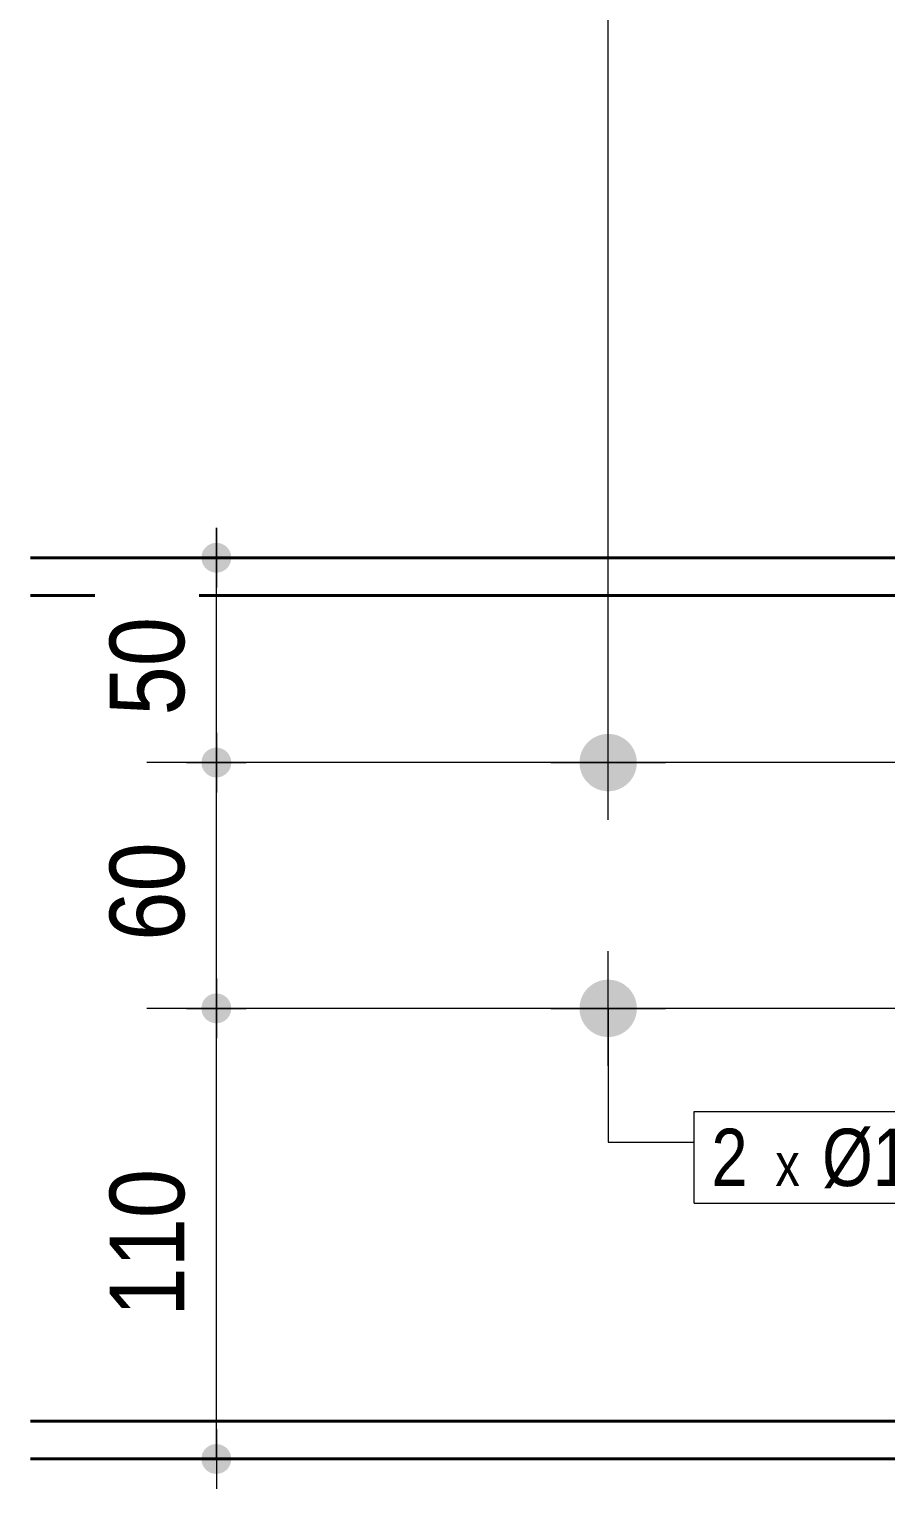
# Model space of a CAD drawing. Header units: millimetres. Extents: x 2 to 287, y 5 to 195.
# Drawn here: x 63 to 92.9, y 93.2 to 144.1 of the extents above; entities that cross this region are included whole.
import ezdxf

# ---------------------------------------------------------------- set-up
doc = ezdxf.new("R2010")
doc.units = ezdxf.units.MM
for name, color, linetype, lineweight in [('Boulon', 7, 'Continuous', 0), ('Cotation', 7, 'Continuous', 0), ('Désignation boulon', 3, 'Continuous', 0), ('Piece', 2, 'Continuous', 0)]:
    doc.layers.add(name, color=color, linetype=linetype, lineweight=lineweight)
doc.styles.add('ARIAL', font='ARIAL.TTF')
doc.styles.add('COMIC_SANS_MS', font='COMIC.TTF')

# ---------------------------------------------------------------- blocks, each defined once
blk = doc.blocks.new('*A5')
at = {"layer": 'Boulon'}
for points in [[(84.228, 118.5), (84.228, 118.475), (84.226, 118.451), (84.224, 118.426), (84.221, 118.402), (84.218, 118.378), (84.214, 118.353), (84.21, 118.329), (84.204, 118.305), (84.199, 118.281), (84.192, 118.258), (84.186, 118.234), (84.178, 118.211), (84.17, 118.188), (84.162, 118.165), (84.153, 118.142), (84.143, 118.119), (84.133, 118.097), (84.122, 118.075), (84.111, 118.053), (84.099, 118.032), (84.086, 118.01), (84.074, 117.989), (84.06, 117.969), (84.046, 117.949), (84.032, 117.929), (84.017, 117.909), (84.002, 117.89), (83.986, 117.871), (83.97, 117.853), (83.953, 117.835), (83.936, 117.817), (83.918, 117.8), (83.9, 117.783), (83.882, 117.767), (83.863, 117.751), (83.844, 117.736), (83.824, 117.721), (83.805, 117.707), (83.784, 117.693), (83.764, 117.68), (83.743, 117.667), (83.722, 117.654), (83.7, 117.642), (83.678, 117.631), (83.656, 117.62), (83.634, 117.61), (83.611, 117.601), (83.589, 117.591), (83.566, 117.583), (83.542, 117.575), (83.519, 117.567), (83.495, 117.561), (83.472, 117.554), (83.448, 117.549), (83.424, 117.544), (83.4, 117.539), (83.375, 117.535), (83.351, 117.532), (83.327, 117.529), (83.302, 117.527), (83.278, 117.526), (83.253, 117.525), (83.229, 117.524), (83.204, 117.525), (83.18, 117.526), (83.155, 117.527), (83.131, 117.529), (83.106, 117.532), (83.082, 117.535), (83.058, 117.539), (83.034, 117.544), (83.01, 117.549), (82.986, 117.554), (82.962, 117.561), (82.938, 117.567), (82.915, 117.575), (82.892, 117.583), (82.869, 117.591), (82.846, 117.601), (82.823, 117.61), (82.801, 117.62), (82.779, 117.631), (82.757, 117.642), (82.736, 117.654), (82.715, 117.667), (82.694, 117.68), (82.673, 117.693), (82.653, 117.707), (82.633, 117.721), (82.613, 117.736), (82.594, 117.751), (82.576, 117.767), (82.557, 117.783), (82.539, 117.8), (82.522, 117.817), (82.504, 117.835), (82.488, 117.853), (82.472, 117.871), (82.456, 117.89), (82.44, 117.909), (82.426, 117.929), (82.411, 117.949), (82.397, 117.969), (82.384, 117.989), (82.371, 118.01), (82.359, 118.032), (82.347, 118.053), (82.335, 118.075), (82.325, 118.097), (82.315, 118.119), (82.305, 118.142), (82.296, 118.165), (82.287, 118.188), (82.279, 118.211), (82.272, 118.234), (82.265, 118.258), (82.259, 118.281), (82.253, 118.305), (82.248, 118.329), (82.243, 118.353), (82.24, 118.378), (82.236, 118.402), (82.234, 118.426), (82.231, 118.451), (82.23, 118.475), (82.229, 118.5), (82.229, 118.524), (82.229, 118.549), (82.23, 118.573), (82.231, 118.598), (82.234, 118.622), (82.236, 118.647), (82.24, 118.671), (82.243, 118.695), (82.248, 118.719), (82.253, 118.744), (82.259, 118.767), (82.265, 118.791), (82.272, 118.815), (82.279, 118.838), (82.287, 118.861), (82.296, 118.884), (82.305, 118.907), (82.315, 118.93), (82.325, 118.952), (82.335, 118.974), (82.347, 118.996), (82.359, 119.017), (82.371, 119.039), (82.384, 119.059), (82.397, 119.08), (82.411, 119.1), (82.426, 119.12), (82.44, 119.14), (82.456, 119.159), (82.472, 119.178), (82.488, 119.196), (82.504, 119.214), (82.522, 119.232), (82.539, 119.249), (82.557, 119.265), (82.576, 119.282), (82.594, 119.297), (82.613, 119.313), (82.633, 119.328), (82.653, 119.342), (82.673, 119.356), (82.694, 119.369), (82.715, 119.382), (82.736, 119.394), (82.757, 119.406), (82.779, 119.418), (82.801, 119.428), (82.823, 119.439), (82.846, 119.448), (82.869, 119.457), (82.892, 119.466), (82.915, 119.474), (82.938, 119.481), (82.962, 119.488), (82.986, 119.494), (83.01, 119.5), (83.034, 119.505), (83.058, 119.51), (83.082, 119.514), (83.106, 119.517), (83.131, 119.52), (83.155, 119.522), (83.18, 119.523), (83.204, 119.524), (83.229, 119.524), (83.253, 119.524), (83.278, 119.523), (83.302, 119.522), (83.327, 119.52), (83.351, 119.517), (83.375, 119.514), (83.4, 119.51), (83.424, 119.505), (83.448, 119.5), (83.472, 119.494), (83.495, 119.488), (83.519, 119.481), (83.542, 119.474), (83.566, 119.466), (83.589, 119.457), (83.611, 119.448), (83.634, 119.439), (83.656, 119.428), (83.678, 119.418), (83.7, 119.406), (83.722, 119.394), (83.743, 119.382), (83.764, 119.369), (83.784, 119.356), (83.805, 119.342), (83.824, 119.328), (83.844, 119.313), (83.863, 119.297), (83.882, 119.282), (83.9, 119.265), (83.918, 119.249), (83.936, 119.232), (83.953, 119.214), (83.97, 119.196), (83.986, 119.178), (84.002, 119.159), (84.017, 119.14), (84.032, 119.12), (84.046, 119.1), (84.06, 119.08), (84.074, 119.059), (84.086, 119.039), (84.099, 119.017), (84.111, 118.996), (84.122, 118.974), (84.133, 118.952), (84.143, 118.93), (84.153, 118.907), (84.162, 118.884), (84.17, 118.861), (84.178, 118.838), (84.186, 118.815), (84.192, 118.791), (84.199, 118.767), (84.204, 118.744), (84.21, 118.719), (84.214, 118.695), (84.218, 118.671), (84.221, 118.647), (84.224, 118.622), (84.226, 118.598), (84.228, 118.573), (84.228, 118.549), (84.229, 118.524)], [(84.228, 109.928), (84.228, 109.904), (84.226, 109.879), (84.224, 109.855), (84.221, 109.831), (84.218, 109.806), (84.214, 109.782), (84.21, 109.758), (84.204, 109.734), (84.199, 109.71), (84.192, 109.686), (84.186, 109.663), (84.178, 109.639), (84.17, 109.616), (84.162, 109.593), (84.153, 109.57), (84.143, 109.548), (84.133, 109.525), (84.122, 109.503), (84.111, 109.482), (84.099, 109.46), (84.086, 109.439), (84.074, 109.418), (84.06, 109.397), (84.046, 109.377), (84.032, 109.357), (84.017, 109.338), (84.002, 109.319), (83.986, 109.3), (83.97, 109.281), (83.953, 109.263), (83.936, 109.246), (83.918, 109.229), (83.9, 109.212), (83.882, 109.196), (83.863, 109.18), (83.844, 109.165), (83.824, 109.15), (83.805, 109.135), (83.784, 109.122), (83.764, 109.108), (83.743, 109.095), (83.722, 109.083), (83.7, 109.071), (83.678, 109.06), (83.656, 109.049), (83.634, 109.039), (83.611, 109.029), (83.589, 109.02), (83.566, 109.011), (83.542, 109.003), (83.519, 108.996), (83.495, 108.989), (83.472, 108.983), (83.448, 108.977), (83.424, 108.972), (83.4, 108.968), (83.375, 108.964), (83.351, 108.96), (83.327, 108.958), (83.302, 108.956), (83.278, 108.954), (83.253, 108.953), (83.229, 108.953), (83.204, 108.953), (83.18, 108.954), (83.155, 108.956), (83.131, 108.958), (83.106, 108.96), (83.082, 108.964), (83.058, 108.968), (83.034, 108.972), (83.01, 108.977), (82.986, 108.983), (82.962, 108.989), (82.938, 108.996), (82.915, 109.003), (82.892, 109.011), (82.869, 109.02), (82.846, 109.029), (82.823, 109.039), (82.801, 109.049), (82.779, 109.06), (82.757, 109.071), (82.736, 109.083), (82.715, 109.095), (82.694, 109.108), (82.673, 109.122), (82.653, 109.135), (82.633, 109.15), (82.613, 109.165), (82.594, 109.18), (82.576, 109.196), (82.557, 109.212), (82.539, 109.229), (82.522, 109.246), (82.504, 109.263), (82.488, 109.281), (82.472, 109.3), (82.456, 109.319), (82.44, 109.338), (82.426, 109.357), (82.411, 109.377), (82.397, 109.397), (82.384, 109.418), (82.371, 109.439), (82.359, 109.46), (82.347, 109.482), (82.335, 109.503), (82.325, 109.525), (82.315, 109.548), (82.305, 109.57), (82.296, 109.593), (82.287, 109.616), (82.279, 109.639), (82.272, 109.663), (82.265, 109.686), (82.259, 109.71), (82.253, 109.734), (82.248, 109.758), (82.243, 109.782), (82.24, 109.806), (82.236, 109.831), (82.234, 109.855), (82.231, 109.879), (82.23, 109.904), (82.229, 109.928), (82.229, 109.953), (82.229, 109.978), (82.23, 110.002), (82.231, 110.027), (82.234, 110.051), (82.236, 110.075), (82.24, 110.1), (82.243, 110.124), (82.248, 110.148), (82.253, 110.172), (82.259, 110.196), (82.265, 110.22), (82.272, 110.243), (82.279, 110.267), (82.287, 110.29), (82.296, 110.313), (82.305, 110.336), (82.315, 110.358), (82.325, 110.381), (82.335, 110.403), (82.347, 110.424), (82.359, 110.446), (82.371, 110.467), (82.384, 110.488), (82.397, 110.509), (82.411, 110.529), (82.426, 110.549), (82.44, 110.568), (82.456, 110.587), (82.472, 110.606), (82.488, 110.625), (82.504, 110.643), (82.522, 110.66), (82.539, 110.677), (82.557, 110.694), (82.576, 110.71), (82.594, 110.726), (82.613, 110.741), (82.633, 110.756), (82.653, 110.771), (82.673, 110.784), (82.694, 110.798), (82.715, 110.811), (82.736, 110.823), (82.757, 110.835), (82.779, 110.846), (82.801, 110.857), (82.823, 110.867), (82.846, 110.877), (82.869, 110.886), (82.892, 110.895), (82.915, 110.903), (82.938, 110.91), (82.962, 110.917), (82.986, 110.923), (83.01, 110.929), (83.034, 110.934), (83.058, 110.938), (83.082, 110.942), (83.106, 110.945), (83.131, 110.948), (83.155, 110.95), (83.18, 110.952), (83.204, 110.953), (83.229, 110.953), (83.253, 110.953), (83.278, 110.952), (83.302, 110.95), (83.327, 110.948), (83.351, 110.945), (83.375, 110.942), (83.4, 110.938), (83.424, 110.934), (83.448, 110.929), (83.472, 110.923), (83.495, 110.917), (83.519, 110.91), (83.542, 110.903), (83.566, 110.895), (83.589, 110.886), (83.611, 110.877), (83.634, 110.867), (83.656, 110.857), (83.678, 110.846), (83.7, 110.835), (83.722, 110.823), (83.743, 110.811), (83.764, 110.798), (83.784, 110.784), (83.805, 110.771), (83.824, 110.756), (83.844, 110.741), (83.863, 110.726), (83.882, 110.71), (83.9, 110.694), (83.918, 110.677), (83.936, 110.66), (83.953, 110.643), (83.97, 110.625), (83.986, 110.606), (84.002, 110.587), (84.017, 110.568), (84.032, 110.549), (84.046, 110.529), (84.06, 110.509), (84.074, 110.488), (84.086, 110.467), (84.099, 110.446), (84.111, 110.424), (84.122, 110.403), (84.133, 110.381), (84.143, 110.358), (84.153, 110.336), (84.162, 110.313), (84.17, 110.29), (84.178, 110.267), (84.186, 110.243), (84.192, 110.22), (84.199, 110.196), (84.204, 110.172), (84.21, 110.148), (84.214, 110.124), (84.218, 110.1), (84.221, 110.075), (84.224, 110.051), (84.226, 110.027), (84.228, 110.002), (84.228, 109.978), (84.229, 109.953)]]:
    blk.add_hatch(color=256, dxfattribs=at).paths.add_polyline_path(points, flags=17)
at = {"layer": 'Boulon', "linetype": 'Continuous', "lineweight": 0}
for p, q in [((83.229, 116.524), (83.229, 120.524)), ((81.229, 118.524), (85.229, 118.524)), ((83.229, 107.953), (83.229, 111.953)), ((81.229, 109.953), (85.229, 109.953))]:
    blk.add_line(p, q, dxfattribs=at)
blk = doc.blocks.new('*A9')
at = {"layer": 'Piece', "color": 2, "linetype": 'Continuous', "lineweight": 40}
for p, q in [((115.652959, 125.667261), (63.0902, 125.667261)), ((65.325997, 124.352975), (63.0902, 124.352975)), ((115.652959, 124.352975), (68.965997, 124.352975)), ((115.652959, 95.552975), (63.0902, 95.552975)), ((63.0902, 94.23869), (115.652959, 94.23869))]:
    blk.add_line(p, q, dxfattribs=at)
blk = doc.blocks.new('*A26')
at = {"layer": 'Cotation'}
for points in [[(69.54, 109.434), (69.515, 109.435), (69.49, 109.439), (69.465, 109.443), (69.44, 109.449), (69.415, 109.455), (69.391, 109.463), (69.367, 109.473), (69.344, 109.483), (69.321, 109.494), (69.299, 109.507), (69.277, 109.521), (69.256, 109.535), (69.236, 109.551), (69.217, 109.568), (69.198, 109.585), (69.181, 109.604), (69.164, 109.623), (69.148, 109.643), (69.134, 109.664), (69.12, 109.686), (69.107, 109.708), (69.096, 109.731), (69.086, 109.754), (69.076, 109.778), (69.068, 109.802), (69.062, 109.827), (69.056, 109.852), (69.052, 109.877), (69.049, 109.902), (69.047, 109.927), (69.046, 109.953), (69.047, 109.978), (69.049, 110.004), (69.052, 110.029), (69.056, 110.054), (69.062, 110.079), (69.068, 110.104), (69.076, 110.128), (69.086, 110.152), (69.096, 110.175), (69.107, 110.198), (69.12, 110.22), (69.134, 110.242), (69.148, 110.263), (69.164, 110.283), (69.181, 110.302), (69.198, 110.321), (69.217, 110.338), (69.236, 110.355), (69.256, 110.371), (69.277, 110.385), (69.299, 110.399), (69.321, 110.412), (69.344, 110.423), (69.367, 110.433), (69.391, 110.443), (69.415, 110.451), (69.44, 110.457), (69.465, 110.463), (69.49, 110.467), (69.515, 110.47), (69.54, 110.472), (69.566, 110.473), (69.592, 110.472), (69.617, 110.47), (69.642, 110.467), (69.667, 110.463), (69.692, 110.457), (69.717, 110.451), (69.741, 110.443), (69.765, 110.433), (69.788, 110.423), (69.811, 110.412), (69.833, 110.399), (69.855, 110.385), (69.876, 110.371), (69.896, 110.355), (69.915, 110.338), (69.934, 110.321), (69.951, 110.302), (69.968, 110.283), (69.984, 110.263), (69.998, 110.242), (70.012, 110.22), (70.025, 110.198), (70.036, 110.175), (70.046, 110.152), (70.056, 110.128), (70.064, 110.104), (70.07, 110.079), (70.076, 110.054), (70.08, 110.029), (70.083, 110.004), (70.085, 109.978), (70.086, 109.953), (70.085, 109.927), (70.083, 109.902), (70.08, 109.877), (70.076, 109.852), (70.07, 109.827), (70.064, 109.802), (70.056, 109.778), (70.046, 109.754), (70.036, 109.731), (70.025, 109.708), (70.012, 109.686), (69.998, 109.664), (69.984, 109.643), (69.968, 109.623), (69.951, 109.604), (69.934, 109.585), (69.915, 109.568), (69.896, 109.551), (69.876, 109.535), (69.855, 109.521), (69.833, 109.507), (69.811, 109.494), (69.788, 109.483), (69.765, 109.473), (69.741, 109.463), (69.717, 109.455), (69.692, 109.449), (69.667, 109.443), (69.642, 109.439), (69.617, 109.435), (69.592, 109.434), (69.566, 109.433)], [(69.54, 93.719), (69.515, 93.721), (69.49, 93.724), (69.465, 93.729), (69.44, 93.734), (69.415, 93.741), (69.391, 93.749), (69.367, 93.758), (69.344, 93.769), (69.321, 93.78), (69.299, 93.793), (69.277, 93.806), (69.256, 93.821), (69.236, 93.837), (69.217, 93.853), (69.198, 93.871), (69.181, 93.889), (69.164, 93.909), (69.148, 93.929), (69.134, 93.95), (69.12, 93.971), (69.107, 93.994), (69.096, 94.016), (69.086, 94.04), (69.076, 94.064), (69.068, 94.088), (69.062, 94.112), (69.056, 94.137), (69.052, 94.162), (69.049, 94.188), (69.047, 94.213), (69.046, 94.239), (69.047, 94.264), (69.049, 94.29), (69.052, 94.315), (69.056, 94.34), (69.062, 94.365), (69.068, 94.39), (69.076, 94.414), (69.086, 94.438), (69.096, 94.461), (69.107, 94.484), (69.12, 94.506), (69.134, 94.528), (69.148, 94.548), (69.164, 94.569), (69.181, 94.588), (69.198, 94.606), (69.217, 94.624), (69.236, 94.641), (69.256, 94.656), (69.277, 94.671), (69.299, 94.685), (69.321, 94.697), (69.344, 94.709), (69.367, 94.719), (69.391, 94.728), (69.415, 94.736), (69.44, 94.743), (69.465, 94.749), (69.49, 94.753), (69.515, 94.756), (69.54, 94.758), (69.566, 94.759), (69.592, 94.758), (69.617, 94.756), (69.642, 94.753), (69.667, 94.749), (69.692, 94.743), (69.717, 94.736), (69.741, 94.728), (69.765, 94.719), (69.788, 94.709), (69.811, 94.697), (69.833, 94.685), (69.855, 94.671), (69.876, 94.656), (69.896, 94.641), (69.915, 94.624), (69.934, 94.606), (69.951, 94.588), (69.968, 94.569), (69.984, 94.548), (69.998, 94.528), (70.012, 94.506), (70.025, 94.484), (70.036, 94.461), (70.046, 94.438), (70.056, 94.414), (70.064, 94.39), (70.07, 94.365), (70.076, 94.34), (70.08, 94.315), (70.083, 94.29), (70.085, 94.264), (70.086, 94.239), (70.085, 94.213), (70.083, 94.188), (70.08, 94.162), (70.076, 94.137), (70.07, 94.112), (70.064, 94.088), (70.056, 94.064), (70.046, 94.04), (70.036, 94.016), (70.025, 93.994), (70.012, 93.971), (69.998, 93.95), (69.984, 93.929), (69.968, 93.909), (69.951, 93.889), (69.934, 93.871), (69.915, 93.853), (69.896, 93.837), (69.876, 93.821), (69.855, 93.806), (69.833, 93.793), (69.811, 93.78), (69.788, 93.769), (69.765, 93.758), (69.741, 93.749), (69.717, 93.741), (69.692, 93.734), (69.667, 93.729), (69.642, 93.724), (69.617, 93.721), (69.592, 93.719), (69.566, 93.719)]]:
    blk.add_hatch(color=256, dxfattribs=at).paths.add_polyline_path(points, flags=17)
at = {"layer": 'Cotation', "linetype": 'Continuous', "lineweight": 0}
for p, q in [((69.566, 110.993), (69.566, 108.913)), ((69.566, 109.953), (69.566, 110.993)), ((134.891, 109.953), (67.146, 109.953)), ((68.526, 109.953), (70.606, 109.953)), ((69.566, 94.239), (69.566, 109.953)), ((69.566, 95.279), (69.566, 93.199)), ((82.229, 94.239), (67.146, 94.239)), ((68.526, 94.239), (70.606, 94.239)), ((69.566, 94.239), (69.566, 93.199))]:
    blk.add_line(p, q, dxfattribs=at)
at = {"layer": 'Cotation'}
for p in [(69.566, 109.953), (69.566, 94.239)]:
    blk.add_point(p, dxfattribs=at)
at = {"layer": 'Cotation', "style": 'ARIAL', "width": 0.85}
blk.add_text('110', height=2.6, rotation=90.0002, dxfattribs=at).set_placement((68.446, 99.203))
blk = doc.blocks.new('*A27')
at = {"layer": 'Cotation'}
for points in [[(69.54, 118.005), (69.515, 118.007), (69.49, 118.01), (69.465, 118.014), (69.44, 118.02), (69.415, 118.027), (69.391, 118.035), (69.367, 118.044), (69.344, 118.054), (69.321, 118.066), (69.299, 118.078), (69.277, 118.092), (69.256, 118.107), (69.236, 118.122), (69.217, 118.139), (69.198, 118.157), (69.181, 118.175), (69.164, 118.195), (69.148, 118.215), (69.134, 118.236), (69.12, 118.257), (69.107, 118.279), (69.096, 118.302), (69.086, 118.325), (69.076, 118.349), (69.068, 118.373), (69.062, 118.398), (69.056, 118.423), (69.052, 118.448), (69.049, 118.473), (69.047, 118.499), (69.046, 118.524), (69.047, 118.55), (69.049, 118.575), (69.052, 118.601), (69.056, 118.626), (69.062, 118.651), (69.068, 118.675), (69.076, 118.7), (69.086, 118.723), (69.096, 118.747), (69.107, 118.77), (69.12, 118.792), (69.134, 118.813), (69.148, 118.834), (69.164, 118.854), (69.181, 118.874), (69.198, 118.892), (69.217, 118.91), (69.236, 118.926), (69.256, 118.942), (69.277, 118.957), (69.299, 118.97), (69.321, 118.983), (69.344, 118.994), (69.367, 119.005), (69.391, 119.014), (69.415, 119.022), (69.44, 119.029), (69.465, 119.034), (69.49, 119.039), (69.515, 119.042), (69.54, 119.044), (69.566, 119.044), (69.592, 119.044), (69.617, 119.042), (69.642, 119.039), (69.667, 119.034), (69.692, 119.029), (69.717, 119.022), (69.741, 119.014), (69.765, 119.005), (69.788, 118.994), (69.811, 118.983), (69.833, 118.97), (69.855, 118.957), (69.876, 118.942), (69.896, 118.926), (69.915, 118.91), (69.934, 118.892), (69.951, 118.874), (69.968, 118.854), (69.984, 118.834), (69.998, 118.813), (70.012, 118.792), (70.025, 118.77), (70.036, 118.747), (70.046, 118.723), (70.056, 118.7), (70.064, 118.675), (70.07, 118.651), (70.076, 118.626), (70.08, 118.601), (70.083, 118.575), (70.085, 118.55), (70.086, 118.524), (70.085, 118.499), (70.083, 118.473), (70.08, 118.448), (70.076, 118.423), (70.07, 118.398), (70.064, 118.373), (70.056, 118.349), (70.046, 118.325), (70.036, 118.302), (70.025, 118.279), (70.012, 118.257), (69.998, 118.236), (69.984, 118.215), (69.968, 118.195), (69.951, 118.175), (69.934, 118.157), (69.915, 118.139), (69.896, 118.122), (69.876, 118.107), (69.855, 118.092), (69.833, 118.078), (69.811, 118.066), (69.788, 118.054), (69.765, 118.044), (69.741, 118.035), (69.717, 118.027), (69.692, 118.02), (69.667, 118.014), (69.642, 118.01), (69.617, 118.007), (69.592, 118.005), (69.566, 118.004)], [(69.54, 109.434), (69.515, 109.435), (69.49, 109.439), (69.465, 109.443), (69.44, 109.449), (69.415, 109.455), (69.391, 109.463), (69.367, 109.473), (69.344, 109.483), (69.321, 109.494), (69.299, 109.507), (69.277, 109.521), (69.256, 109.535), (69.236, 109.551), (69.217, 109.568), (69.198, 109.585), (69.181, 109.604), (69.164, 109.623), (69.148, 109.643), (69.134, 109.664), (69.12, 109.686), (69.107, 109.708), (69.096, 109.731), (69.086, 109.754), (69.076, 109.778), (69.068, 109.802), (69.062, 109.827), (69.056, 109.852), (69.052, 109.877), (69.049, 109.902), (69.047, 109.927), (69.046, 109.953), (69.047, 109.978), (69.049, 110.004), (69.052, 110.029), (69.056, 110.054), (69.062, 110.079), (69.068, 110.104), (69.076, 110.128), (69.086, 110.152), (69.096, 110.175), (69.107, 110.198), (69.12, 110.22), (69.134, 110.242), (69.148, 110.263), (69.164, 110.283), (69.181, 110.302), (69.198, 110.321), (69.217, 110.338), (69.236, 110.355), (69.256, 110.371), (69.277, 110.385), (69.299, 110.399), (69.321, 110.412), (69.344, 110.423), (69.367, 110.433), (69.391, 110.443), (69.415, 110.451), (69.44, 110.457), (69.465, 110.463), (69.49, 110.467), (69.515, 110.47), (69.54, 110.472), (69.566, 110.473), (69.592, 110.472), (69.617, 110.47), (69.642, 110.467), (69.667, 110.463), (69.692, 110.457), (69.717, 110.451), (69.741, 110.443), (69.765, 110.433), (69.788, 110.423), (69.811, 110.412), (69.833, 110.399), (69.855, 110.385), (69.876, 110.371), (69.896, 110.355), (69.915, 110.338), (69.934, 110.321), (69.951, 110.302), (69.968, 110.283), (69.984, 110.263), (69.998, 110.242), (70.012, 110.22), (70.025, 110.198), (70.036, 110.175), (70.046, 110.152), (70.056, 110.128), (70.064, 110.104), (70.07, 110.079), (70.076, 110.054), (70.08, 110.029), (70.083, 110.004), (70.085, 109.978), (70.086, 109.953), (70.085, 109.927), (70.083, 109.902), (70.08, 109.877), (70.076, 109.852), (70.07, 109.827), (70.064, 109.802), (70.056, 109.778), (70.046, 109.754), (70.036, 109.731), (70.025, 109.708), (70.012, 109.686), (69.998, 109.664), (69.984, 109.643), (69.968, 109.623), (69.951, 109.604), (69.934, 109.585), (69.915, 109.568), (69.896, 109.551), (69.876, 109.535), (69.855, 109.521), (69.833, 109.507), (69.811, 109.494), (69.788, 109.483), (69.765, 109.473), (69.741, 109.463), (69.717, 109.455), (69.692, 109.449), (69.667, 109.443), (69.642, 109.439), (69.617, 109.435), (69.592, 109.434), (69.566, 109.433)]]:
    blk.add_hatch(color=256, dxfattribs=at).paths.add_polyline_path(points, flags=17)
at = {"layer": 'Cotation', "linetype": 'Continuous', "lineweight": 0}
for p, q in [((69.566, 119.564), (69.566, 117.484)), ((69.566, 118.524), (69.566, 119.564)), ((134.891, 118.524), (67.146, 118.524)), ((68.526, 118.524), (70.606, 118.524)), ((69.566, 109.953), (69.566, 118.524)), ((69.566, 110.993), (69.566, 108.913)), ((134.891, 109.953), (67.146, 109.953)), ((68.526, 109.953), (70.606, 109.953)), ((69.566, 109.953), (69.566, 108.913))]:
    blk.add_line(p, q, dxfattribs=at)
at = {"layer": 'Cotation'}
for p in [(69.566, 118.524), (69.566, 109.953)]:
    blk.add_point(p, dxfattribs=at)
at = {"layer": 'Cotation', "style": 'ARIAL', "width": 0.85}
blk.add_text('60', height=2.6, rotation=90.0002, dxfattribs=at).set_placement((68.446, 112.31))
blk = doc.blocks.new('*A28')
at = {"layer": 'Cotation'}
for points in [[(69.54, 125.148), (69.515, 125.15), (69.49, 125.153), (69.465, 125.157), (69.44, 125.163), (69.415, 125.17), (69.391, 125.178), (69.367, 125.187), (69.344, 125.197), (69.321, 125.209), (69.299, 125.221), (69.277, 125.235), (69.256, 125.25), (69.236, 125.265), (69.217, 125.282), (69.198, 125.3), (69.181, 125.318), (69.164, 125.337), (69.148, 125.357), (69.134, 125.378), (69.12, 125.4), (69.107, 125.422), (69.096, 125.445), (69.086, 125.468), (69.076, 125.492), (69.068, 125.516), (69.062, 125.541), (69.056, 125.566), (69.052, 125.591), (69.049, 125.616), (69.047, 125.642), (69.046, 125.667), (69.047, 125.693), (69.049, 125.718), (69.052, 125.744), (69.056, 125.769), (69.062, 125.794), (69.068, 125.818), (69.076, 125.842), (69.086, 125.866), (69.096, 125.89), (69.107, 125.912), (69.12, 125.935), (69.134, 125.956), (69.148, 125.977), (69.164, 125.997), (69.181, 126.016), (69.198, 126.035), (69.217, 126.053), (69.236, 126.069), (69.256, 126.085), (69.277, 126.1), (69.299, 126.113), (69.321, 126.126), (69.344, 126.137), (69.367, 126.148), (69.391, 126.157), (69.415, 126.165), (69.44, 126.172), (69.465, 126.177), (69.49, 126.182), (69.515, 126.185), (69.54, 126.187), (69.566, 126.187), (69.592, 126.187), (69.617, 126.185), (69.642, 126.182), (69.667, 126.177), (69.692, 126.172), (69.717, 126.165), (69.741, 126.157), (69.765, 126.148), (69.788, 126.137), (69.811, 126.126), (69.833, 126.113), (69.855, 126.1), (69.876, 126.085), (69.896, 126.069), (69.915, 126.053), (69.934, 126.035), (69.951, 126.016), (69.968, 125.997), (69.984, 125.977), (69.998, 125.956), (70.012, 125.935), (70.025, 125.912), (70.036, 125.89), (70.046, 125.866), (70.056, 125.842), (70.064, 125.818), (70.07, 125.794), (70.076, 125.769), (70.08, 125.744), (70.083, 125.718), (70.085, 125.693), (70.086, 125.667), (70.085, 125.642), (70.083, 125.616), (70.08, 125.591), (70.076, 125.566), (70.07, 125.541), (70.064, 125.516), (70.056, 125.492), (70.046, 125.468), (70.036, 125.445), (70.025, 125.422), (70.012, 125.4), (69.998, 125.378), (69.984, 125.357), (69.968, 125.337), (69.951, 125.318), (69.934, 125.3), (69.915, 125.282), (69.896, 125.265), (69.876, 125.25), (69.855, 125.235), (69.833, 125.221), (69.811, 125.209), (69.788, 125.197), (69.765, 125.187), (69.741, 125.178), (69.717, 125.17), (69.692, 125.163), (69.667, 125.157), (69.642, 125.153), (69.617, 125.15), (69.592, 125.148), (69.566, 125.147)], [(69.54, 118.005), (69.515, 118.007), (69.49, 118.01), (69.465, 118.014), (69.44, 118.02), (69.415, 118.027), (69.391, 118.035), (69.367, 118.044), (69.344, 118.054), (69.321, 118.066), (69.299, 118.078), (69.277, 118.092), (69.256, 118.107), (69.236, 118.122), (69.217, 118.139), (69.198, 118.157), (69.181, 118.175), (69.164, 118.195), (69.148, 118.215), (69.134, 118.236), (69.12, 118.257), (69.107, 118.279), (69.096, 118.302), (69.086, 118.325), (69.076, 118.349), (69.068, 118.373), (69.062, 118.398), (69.056, 118.423), (69.052, 118.448), (69.049, 118.473), (69.047, 118.499), (69.046, 118.524), (69.047, 118.55), (69.049, 118.575), (69.052, 118.601), (69.056, 118.626), (69.062, 118.651), (69.068, 118.675), (69.076, 118.7), (69.086, 118.723), (69.096, 118.747), (69.107, 118.77), (69.12, 118.792), (69.134, 118.813), (69.148, 118.834), (69.164, 118.854), (69.181, 118.874), (69.198, 118.892), (69.217, 118.91), (69.236, 118.926), (69.256, 118.942), (69.277, 118.957), (69.299, 118.97), (69.321, 118.983), (69.344, 118.994), (69.367, 119.005), (69.391, 119.014), (69.415, 119.022), (69.44, 119.029), (69.465, 119.034), (69.49, 119.039), (69.515, 119.042), (69.54, 119.044), (69.566, 119.044), (69.592, 119.044), (69.617, 119.042), (69.642, 119.039), (69.667, 119.034), (69.692, 119.029), (69.717, 119.022), (69.741, 119.014), (69.765, 119.005), (69.788, 118.994), (69.811, 118.983), (69.833, 118.97), (69.855, 118.957), (69.876, 118.942), (69.896, 118.926), (69.915, 118.91), (69.934, 118.892), (69.951, 118.874), (69.968, 118.854), (69.984, 118.834), (69.998, 118.813), (70.012, 118.792), (70.025, 118.77), (70.036, 118.747), (70.046, 118.723), (70.056, 118.7), (70.064, 118.675), (70.07, 118.651), (70.076, 118.626), (70.08, 118.601), (70.083, 118.575), (70.085, 118.55), (70.086, 118.524), (70.085, 118.499), (70.083, 118.473), (70.08, 118.448), (70.076, 118.423), (70.07, 118.398), (70.064, 118.373), (70.056, 118.349), (70.046, 118.325), (70.036, 118.302), (70.025, 118.279), (70.012, 118.257), (69.998, 118.236), (69.984, 118.215), (69.968, 118.195), (69.951, 118.175), (69.934, 118.157), (69.915, 118.139), (69.896, 118.122), (69.876, 118.107), (69.855, 118.092), (69.833, 118.078), (69.811, 118.066), (69.788, 118.054), (69.765, 118.044), (69.741, 118.035), (69.717, 118.027), (69.692, 118.02), (69.667, 118.014), (69.642, 118.01), (69.617, 118.007), (69.592, 118.005), (69.566, 118.004)]]:
    blk.add_hatch(color=256, dxfattribs=at).paths.add_polyline_path(points, flags=17)
at = {"layer": 'Cotation', "linetype": 'Continuous', "lineweight": 0}
for p, q in [((69.566, 126.707), (69.566, 124.627)), ((69.566, 125.667), (69.566, 126.707)), ((82.229, 125.667), (67.146, 125.667)), ((68.526, 125.667), (70.606, 125.667)), ((69.566, 118.524), (69.566, 125.667)), ((69.566, 119.564), (69.566, 117.484)), ((134.891, 118.524), (67.146, 118.524)), ((68.526, 118.524), (70.606, 118.524)), ((69.566, 118.524), (69.566, 117.484))]:
    blk.add_line(p, q, dxfattribs=at)
at = {"layer": 'Cotation'}
for p in [(69.566, 125.667), (69.566, 118.524)]:
    blk.add_point(p, dxfattribs=at)
at = {"layer": 'Cotation', "style": 'ARIAL', "width": 0.85}
blk.add_text('50', height=2.6, rotation=90.0002, dxfattribs=at).set_placement((68.446, 120.167))
blk = doc.blocks.new('*A32')
at = {"layer": 'Cotation'}
for points in [[(38.422, 152.618), (38.397, 152.62), (38.371, 152.623), (38.346, 152.628), (38.321, 152.633), (38.297, 152.64), (38.272, 152.648), (38.249, 152.657), (38.225, 152.668), (38.202, 152.679), (38.18, 152.692), (38.159, 152.705), (38.138, 152.72), (38.118, 152.736), (38.098, 152.752), (38.08, 152.77), (38.062, 152.788), (38.046, 152.808), (38.03, 152.828), (38.015, 152.849), (38.002, 152.87), (37.989, 152.892), (37.978, 152.915), (37.967, 152.939), (37.958, 152.962), (37.95, 152.987), (37.943, 153.011), (37.938, 153.036), (37.933, 153.061), (37.93, 153.087), (37.928, 153.112), (37.928, 153.138), (37.928, 153.163), (37.93, 153.189), (37.933, 153.214), (37.938, 153.239), (37.943, 153.264), (37.95, 153.289), (37.958, 153.313), (37.967, 153.337), (37.978, 153.36), (37.989, 153.383), (38.002, 153.405), (38.015, 153.426), (38.03, 153.447), (38.046, 153.467), (38.062, 153.487), (38.08, 153.505), (38.098, 153.523), (38.118, 153.54), (38.138, 153.555), (38.159, 153.57), (38.18, 153.584), (38.202, 153.596), (38.225, 153.608), (38.249, 153.618), (38.272, 153.627), (38.297, 153.635), (38.321, 153.642), (38.346, 153.648), (38.371, 153.652), (38.397, 153.655), (38.422, 153.657), (38.448, 153.658), (38.473, 153.657), (38.499, 153.655), (38.524, 153.652), (38.549, 153.648), (38.574, 153.642), (38.599, 153.635), (38.623, 153.627), (38.647, 153.618), (38.67, 153.608), (38.693, 153.596), (38.715, 153.584), (38.736, 153.57), (38.757, 153.555), (38.777, 153.54), (38.797, 153.523), (38.815, 153.505), (38.833, 153.487), (38.85, 153.467), (38.865, 153.447), (38.88, 153.426), (38.894, 153.405), (38.906, 153.383), (38.918, 153.36), (38.928, 153.337), (38.937, 153.313), (38.945, 153.289), (38.952, 153.264), (38.958, 153.239), (38.962, 153.214), (38.965, 153.189), (38.967, 153.163), (38.968, 153.138), (38.967, 153.112), (38.965, 153.087), (38.962, 153.061), (38.958, 153.036), (38.952, 153.011), (38.945, 152.987), (38.937, 152.962), (38.928, 152.939), (38.918, 152.915), (38.906, 152.892), (38.894, 152.87), (38.88, 152.849), (38.865, 152.828), (38.85, 152.808), (38.833, 152.788), (38.815, 152.77), (38.797, 152.752), (38.777, 152.736), (38.757, 152.72), (38.736, 152.705), (38.715, 152.692), (38.693, 152.679), (38.67, 152.668), (38.647, 152.657), (38.623, 152.648), (38.599, 152.64), (38.574, 152.633), (38.549, 152.628), (38.524, 152.623), (38.499, 152.62), (38.473, 152.618), (38.448, 152.618)], [(83.203, 152.618), (83.178, 152.62), (83.152, 152.623), (83.127, 152.628), (83.102, 152.633), (83.078, 152.64), (83.054, 152.648), (83.03, 152.657), (83.006, 152.668), (82.984, 152.679), (82.961, 152.692), (82.94, 152.705), (82.919, 152.72), (82.899, 152.736), (82.88, 152.752), (82.861, 152.77), (82.843, 152.788), (82.827, 152.808), (82.811, 152.828), (82.796, 152.849), (82.783, 152.87), (82.77, 152.892), (82.759, 152.915), (82.748, 152.939), (82.739, 152.962), (82.731, 152.987), (82.724, 153.011), (82.719, 153.036), (82.714, 153.061), (82.711, 153.087), (82.709, 153.112), (82.709, 153.138), (82.709, 153.163), (82.711, 153.189), (82.714, 153.214), (82.719, 153.239), (82.724, 153.264), (82.731, 153.289), (82.739, 153.313), (82.748, 153.337), (82.759, 153.36), (82.77, 153.383), (82.783, 153.405), (82.796, 153.426), (82.811, 153.447), (82.827, 153.467), (82.843, 153.487), (82.861, 153.505), (82.88, 153.523), (82.899, 153.54), (82.919, 153.555), (82.94, 153.57), (82.961, 153.584), (82.984, 153.596), (83.006, 153.608), (83.03, 153.618), (83.054, 153.627), (83.078, 153.635), (83.102, 153.642), (83.127, 153.648), (83.152, 153.652), (83.178, 153.655), (83.203, 153.657), (83.229, 153.658), (83.254, 153.657), (83.28, 153.655), (83.305, 153.652), (83.33, 153.648), (83.355, 153.642), (83.38, 153.635), (83.404, 153.627), (83.428, 153.618), (83.451, 153.608), (83.474, 153.596), (83.496, 153.584), (83.518, 153.57), (83.538, 153.555), (83.559, 153.54), (83.578, 153.523), (83.596, 153.505), (83.614, 153.487), (83.631, 153.467), (83.646, 153.447), (83.661, 153.426), (83.675, 153.405), (83.687, 153.383), (83.699, 153.36), (83.709, 153.337), (83.718, 153.313), (83.726, 153.289), (83.733, 153.264), (83.739, 153.239), (83.743, 153.214), (83.746, 153.189), (83.748, 153.163), (83.749, 153.138), (83.748, 153.112), (83.746, 153.087), (83.743, 153.061), (83.739, 153.036), (83.733, 153.011), (83.726, 152.987), (83.718, 152.962), (83.709, 152.939), (83.699, 152.915), (83.687, 152.892), (83.675, 152.87), (83.661, 152.849), (83.646, 152.828), (83.631, 152.808), (83.614, 152.788), (83.596, 152.77), (83.578, 152.752), (83.559, 152.736), (83.538, 152.72), (83.518, 152.705), (83.496, 152.692), (83.474, 152.679), (83.451, 152.668), (83.428, 152.657), (83.404, 152.648), (83.38, 152.64), (83.355, 152.633), (83.33, 152.628), (83.305, 152.623), (83.28, 152.62), (83.254, 152.618), (83.229, 152.618)]]:
    blk.add_hatch(color=256, dxfattribs=at).paths.add_polyline_path(points, flags=17)
at = {"layer": 'Cotation', "linetype": 'Continuous', "lineweight": 0}
for p, q in [((83.229, 119.524), (83.229, 161.991)), ((38.448, 140.541), (38.448, 161.774)), ((38.448, 154.178), (38.448, 152.098)), ((83.229, 154.178), (83.229, 152.098)), ((39.488, 153.138), (37.408, 153.138)), ((38.448, 153.138), (37.408, 153.138)), ((38.448, 153.138), (83.229, 153.138)), ((84.269, 153.138), (82.189, 153.138)), ((83.229, 153.138), (84.269, 153.138)), ((38.448, 118.096), (38.448, 136.901))]:
    blk.add_line(p, q, dxfattribs=at)
at = {"layer": 'Cotation'}
for p in [(38.448, 153.138), (83.229, 153.138)]:
    blk.add_point(p, dxfattribs=at)
at = {"layer": 'Cotation', "style": 'ARIAL', "width": 0.85}
blk.add_text('2094', height=2.6, rotation=90.0002, dxfattribs=at).set_placement((82.189, 154.278))
blk.add_text('2056', height=2.6, dxfattribs=at).set_placement((56.981, 154.258))
blk = doc.blocks.new('*A33')
at = {"layer": 'Cotation'}
for points in [[(83.203, 152.618), (83.178, 152.62), (83.152, 152.623), (83.127, 152.628), (83.102, 152.633), (83.078, 152.64), (83.054, 152.648), (83.03, 152.657), (83.006, 152.668), (82.984, 152.679), (82.961, 152.692), (82.94, 152.705), (82.919, 152.72), (82.899, 152.736), (82.88, 152.752), (82.861, 152.77), (82.843, 152.788), (82.827, 152.808), (82.811, 152.828), (82.796, 152.849), (82.783, 152.87), (82.77, 152.892), (82.759, 152.915), (82.748, 152.939), (82.739, 152.962), (82.731, 152.987), (82.724, 153.011), (82.719, 153.036), (82.714, 153.061), (82.711, 153.087), (82.709, 153.112), (82.709, 153.138), (82.709, 153.163), (82.711, 153.189), (82.714, 153.214), (82.719, 153.239), (82.724, 153.264), (82.731, 153.289), (82.739, 153.313), (82.748, 153.337), (82.759, 153.36), (82.77, 153.383), (82.783, 153.405), (82.796, 153.426), (82.811, 153.447), (82.827, 153.467), (82.843, 153.487), (82.861, 153.505), (82.88, 153.523), (82.899, 153.54), (82.919, 153.555), (82.94, 153.57), (82.961, 153.584), (82.984, 153.596), (83.006, 153.608), (83.03, 153.618), (83.054, 153.627), (83.078, 153.635), (83.102, 153.642), (83.127, 153.648), (83.152, 153.652), (83.178, 153.655), (83.203, 153.657), (83.229, 153.658), (83.254, 153.657), (83.28, 153.655), (83.305, 153.652), (83.33, 153.648), (83.355, 153.642), (83.38, 153.635), (83.404, 153.627), (83.428, 153.618), (83.451, 153.608), (83.474, 153.596), (83.496, 153.584), (83.518, 153.57), (83.538, 153.555), (83.559, 153.54), (83.578, 153.523), (83.596, 153.505), (83.614, 153.487), (83.631, 153.467), (83.646, 153.447), (83.661, 153.426), (83.675, 153.405), (83.687, 153.383), (83.699, 153.36), (83.709, 153.337), (83.718, 153.313), (83.726, 153.289), (83.733, 153.264), (83.739, 153.239), (83.743, 153.214), (83.746, 153.189), (83.748, 153.163), (83.749, 153.138), (83.748, 153.112), (83.746, 153.087), (83.743, 153.061), (83.739, 153.036), (83.733, 153.011), (83.726, 152.987), (83.718, 152.962), (83.709, 152.939), (83.699, 152.915), (83.687, 152.892), (83.675, 152.87), (83.661, 152.849), (83.646, 152.828), (83.631, 152.808), (83.614, 152.788), (83.596, 152.77), (83.578, 152.752), (83.559, 152.736), (83.538, 152.72), (83.518, 152.705), (83.496, 152.692), (83.474, 152.679), (83.451, 152.668), (83.428, 152.657), (83.404, 152.648), (83.38, 152.64), (83.355, 152.633), (83.33, 152.628), (83.305, 152.623), (83.28, 152.62), (83.254, 152.618), (83.229, 152.618)], [(95.489, 152.618), (95.463, 152.62), (95.438, 152.623), (95.413, 152.628), (95.388, 152.633), (95.363, 152.64), (95.339, 152.648), (95.315, 152.657), (95.292, 152.668), (95.269, 152.679), (95.247, 152.692), (95.226, 152.705), (95.205, 152.72), (95.185, 152.736), (95.165, 152.752), (95.147, 152.77), (95.129, 152.788), (95.112, 152.808), (95.097, 152.828), (95.082, 152.849), (95.068, 152.87), (95.056, 152.892), (95.044, 152.915), (95.034, 152.939), (95.025, 152.962), (95.017, 152.987), (95.01, 153.011), (95.004, 153.036), (95, 153.061), (94.997, 153.087), (94.995, 153.112), (94.994, 153.138), (94.995, 153.163), (94.997, 153.189), (95, 153.214), (95.004, 153.239), (95.01, 153.264), (95.017, 153.289), (95.025, 153.313), (95.034, 153.337), (95.044, 153.36), (95.056, 153.383), (95.068, 153.405), (95.082, 153.426), (95.097, 153.447), (95.112, 153.467), (95.129, 153.487), (95.147, 153.505), (95.165, 153.523), (95.185, 153.54), (95.205, 153.555), (95.226, 153.57), (95.247, 153.584), (95.269, 153.596), (95.292, 153.608), (95.315, 153.618), (95.339, 153.627), (95.363, 153.635), (95.388, 153.642), (95.413, 153.648), (95.438, 153.652), (95.463, 153.655), (95.489, 153.657), (95.514, 153.658), (95.54, 153.657), (95.565, 153.655), (95.591, 153.652), (95.616, 153.648), (95.641, 153.642), (95.665, 153.635), (95.69, 153.627), (95.713, 153.618), (95.737, 153.608), (95.76, 153.596), (95.782, 153.584), (95.803, 153.57), (95.824, 153.555), (95.844, 153.54), (95.864, 153.523), (95.882, 153.505), (95.9, 153.487), (95.916, 153.467), (95.932, 153.447), (95.947, 153.426), (95.96, 153.405), (95.973, 153.383), (95.985, 153.36), (95.995, 153.337), (96.004, 153.313), (96.012, 153.289), (96.019, 153.264), (96.024, 153.239), (96.029, 153.214), (96.032, 153.189), (96.034, 153.163), (96.034, 153.138), (96.034, 153.112), (96.032, 153.087), (96.029, 153.061), (96.024, 153.036), (96.019, 153.011), (96.012, 152.987), (96.004, 152.962), (95.995, 152.939), (95.985, 152.915), (95.973, 152.892), (95.96, 152.87), (95.947, 152.849), (95.932, 152.828), (95.916, 152.808), (95.9, 152.788), (95.882, 152.77), (95.864, 152.752), (95.844, 152.736), (95.824, 152.72), (95.803, 152.705), (95.782, 152.692), (95.76, 152.679), (95.737, 152.668), (95.713, 152.657), (95.69, 152.648), (95.665, 152.64), (95.641, 152.633), (95.616, 152.628), (95.591, 152.623), (95.565, 152.62), (95.54, 152.618), (95.514, 152.618)]]:
    blk.add_hatch(color=256, dxfattribs=at).paths.add_polyline_path(points, flags=17)
at = {"layer": 'Cotation', "linetype": 'Continuous', "lineweight": 0}
for p, q in [((95.514, 119.524), (95.514, 165.631)), ((83.229, 119.524), (83.229, 161.991)), ((83.229, 154.178), (83.229, 152.098)), ((95.514, 154.178), (95.514, 152.098)), ((84.269, 153.138), (82.189, 153.138)), ((83.229, 153.138), (82.189, 153.138)), ((83.229, 153.138), (95.514, 153.138)), ((96.554, 153.138), (94.474, 153.138)), ((95.514, 153.138), (96.554, 153.138))]:
    blk.add_line(p, q, dxfattribs=at)
at = {"layer": 'Cotation'}
for p in [(83.229, 153.138), (95.514, 153.138)]:
    blk.add_point(p, dxfattribs=at)
at = {"layer": 'Cotation', "style": 'ARIAL', "width": 0.85}
blk.add_text('2180', height=2.6, rotation=90.0002, dxfattribs=at).set_placement((94.474, 157.918))
blk.add_text('86', height=2.6, dxfattribs=at).set_placement((87.443, 154.258))
blk = doc.blocks.new('*A42')
at = {"layer": 'Désignation boulon', "linetype": 'Continuous', "lineweight": 0}
for p, q in [((83.228722, 109.952975), (83.228722, 105.290309)), ((86.228722, 106.356975), (96.844347, 106.356975)), ((86.228722, 103.156975), (86.228722, 106.356975)), ((96.844347, 103.156975), (96.844347, 106.356975)), ((83.228722, 105.290309), (86.228722, 105.290309)), ((86.228722, 103.156975), (96.844347, 103.156975))]:
    blk.add_line(p, q, dxfattribs=at)
at = {"layer": 'Désignation boulon', "style": 'COMIC_SANS_MS', "width": 0.85}
for s, height, p in [('2', 2, (86.828722, 103.756975)), ('Ø14', 2, (90.687316, 103.756975)), ('x', 1.5, (89.056652, 103.756975))]:
    blk.add_text(s, height=height, dxfattribs=at).set_placement(p)

msp = doc.modelspace()

# ---------------------------------------------------------------- block references
at = {"lineweight": 0}
for name in ['*A33', '*A32', '*A28', '*A9', '*A5', '*A27', '*A26', '*A42']:
    msp.add_blockref(name, (0, 0), dxfattribs=at)

doc.saveas('drawing.dxf')
